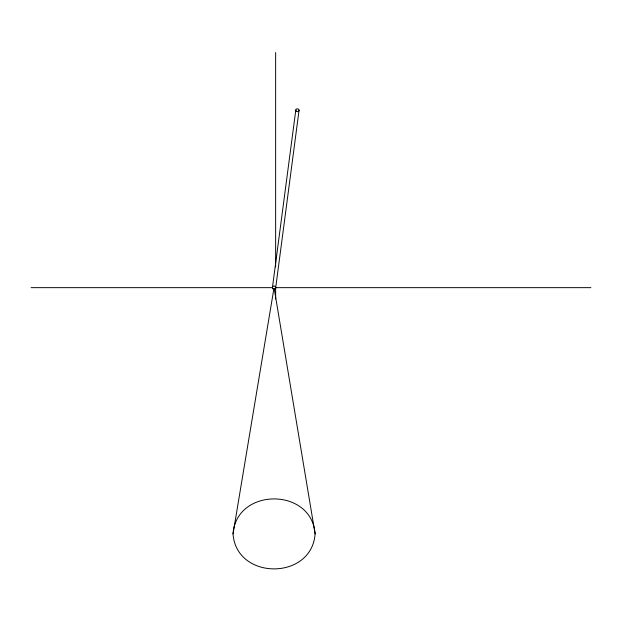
<?xml version="1.0" encoding="UTF-8"?>
<svg xmlns="http://www.w3.org/2000/svg" width="622" height="622" viewBox="0 0 622 622"><rect width="100%" height="100%" fill="white"/><g stroke="black" fill="none" stroke-linecap="round" stroke-linejoin="round"><path stroke-width="0.93" d="M295.831 109.853L272.42 287.652L31.1 287.652M299.058 110.273L275.647 288.079A1.641 1.423 7.5 0 1 272.428 287.628M274.224 288.608L315.105 533.901C311.777 580.536 236.352 580.536 233.025 533.901L273.905 288.608M233.025 533.901C236.352 487.259 311.777 487.259 315.105 533.901M590.9 287.652L275.702 287.652A1.641 1.641 0 0 1 273.245 289.075A1.641 1.641 0 0 1 273.245 286.229A1.641 1.641 0 0 1 275.702 287.652L275.639 287.31A1.641 1.423 7.5 0 0 275.204 286.664M275.639 52.559L275.639 266.939M275.639 287.31L275.639 298.972M272.475 287.255A1.641 1.423 7.5 0 1 272.63 286.913M296.282 111.237A1.641 1.423 7.5 0 0 299.011 110.638A1.641 1.423 7.5 0 0 296.966 108.858A1.641 1.423 7.5 0 0 296.282 111.237"/></g></svg>
